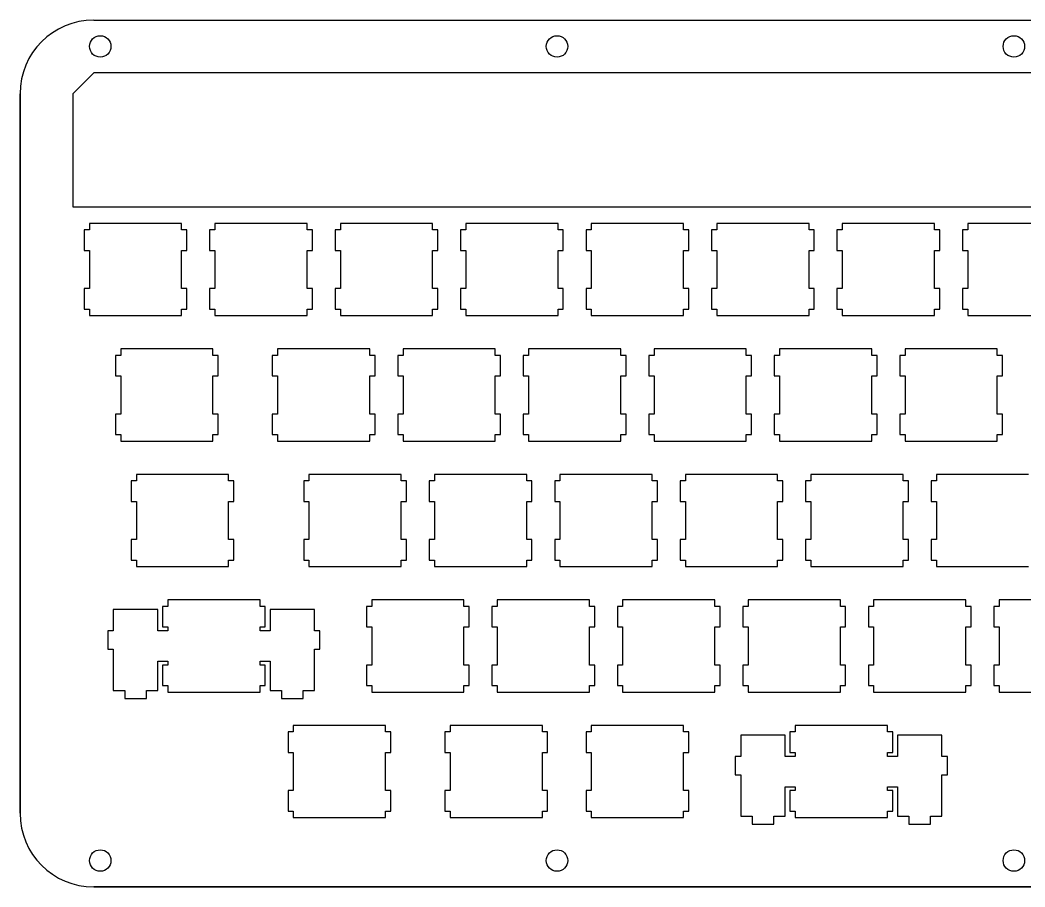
# Model space of a CAD drawing. Header units: millimetres. Extents: x 36 to 338, y -346 to -215.
# Drawn here: x 36.4 to 189, y -346.5 to -214.9 of the extents above; entities that cross this region are included whole.
import ezdxf

# ---------------------------------------------------------------- set-up
doc = ezdxf.new("R2010")
doc.units = ezdxf.units.MM
doc.header["$MEASUREMENT"] = 0

msp = doc.modelspace()

# ---------------------------------------------------------------- linework, layer by layer
at = {"linetype": 'Continuous'}
for p, q in [((47.62, -214.89), (203.27, -214.89)), ((44.45, -226.07), (47.62, -222.89)), ((47.62, -222.89), (44.45, -226.07)), ((203.27, -222.89), (47.62, -222.89)), ((36.45, -226.07), (36.45, -335.29)), ((36.45, -335.29), (36.45, -226.07)), ((47.62, -346.46), (327.02, -346.46)), ((327.02, -346.46), (47.62, -346.46))]:
    msp.add_line(p, q, dxfattribs=at)
msp.add_line((44.45, -226.07), (44.45, -243.23))
at = {"color": 0}
for p, q in [((44.45, -243.23), (330.2, -243.23)), ((46.97, -246.75), (46.17, -246.75)), ((46.17, -246.75), (46.17, -249.85)), ((46.97, -245.75), (46.97, -246.75)), ((60.97, -245.75), (46.97, -245.75)), ((60.97, -246.75), (60.97, -245.75)), ((61.77, -246.75), (60.97, -246.75)), ((61.77, -249.85), (61.77, -246.75)), ((66.02, -246.75), (65.22, -246.75)), ((65.22, -246.75), (65.22, -249.85)), ((66.02, -245.75), (66.02, -246.75)), ((80.02, -245.75), (66.02, -245.75)), ((80.02, -246.75), (80.02, -245.75)), ((80.82, -246.75), (80.02, -246.75)), ((80.82, -249.85), (80.82, -246.75)), ((85.07, -246.75), (84.27, -246.75)), ((84.27, -246.75), (84.27, -249.85)), ((85.07, -245.75), (85.07, -246.75)), ((99.07, -245.75), (85.07, -245.75)), ((99.07, -246.75), (99.07, -245.75)), ((99.87, -246.75), (99.07, -246.75)), ((99.87, -249.85), (99.87, -246.75)), ((104.12, -246.75), (103.32, -246.75)), ((103.32, -246.75), (103.32, -249.85)), ((104.12, -245.75), (104.12, -246.75)), ((118.12, -245.75), (104.12, -245.75)), ((118.12, -246.75), (118.12, -245.75)), ((118.92, -246.75), (118.12, -246.75)), ((118.92, -249.85), (118.92, -246.75)), ((123.17, -246.75), (122.37, -246.75)), ((122.37, -246.75), (122.37, -249.85)), ((123.17, -245.75), (123.17, -246.75)), ((137.17, -245.75), (123.17, -245.75)), ((137.17, -246.75), (137.17, -245.75)), ((137.97, -246.75), (137.17, -246.75)), ((137.97, -249.85), (137.97, -246.75)), ((142.22, -246.75), (141.42, -246.75)), ((141.42, -246.75), (141.42, -249.85)), ((142.22, -245.75), (142.22, -246.75)), ((156.22, -245.75), (142.22, -245.75)), ((156.22, -246.75), (156.22, -245.75)), ((157.02, -246.75), (156.22, -246.75)), ((157.02, -249.85), (157.02, -246.75)), ((161.27, -246.75), (160.47, -246.75)), ((160.47, -246.75), (160.47, -249.85)), ((161.27, -245.75), (161.27, -246.75)), ((175.27, -245.75), (161.27, -245.75)), ((175.27, -246.75), (175.27, -245.75)), ((176.07, -246.75), (175.27, -246.75)), ((176.07, -249.85), (176.07, -246.75)), ((180.32, -246.75), (179.52, -246.75)), ((179.52, -246.75), (179.52, -249.85)), ((180.32, -245.75), (180.32, -246.75)), ((194.32, -245.75), (180.32, -245.75)), ((46.17, -249.85), (46.97, -249.85)), ((46.97, -249.85), (46.97, -255.65)), ((60.97, -255.65), (60.97, -249.85)), ((60.97, -249.85), (61.77, -249.85)), ((65.22, -249.85), (66.02, -249.85)), ((66.02, -249.85), (66.02, -255.65)), ((80.02, -255.65), (80.02, -249.85)), ((80.02, -249.85), (80.82, -249.85)), ((84.27, -249.85), (85.07, -249.85)), ((85.07, -249.85), (85.07, -255.65)), ((99.07, -255.65), (99.07, -249.85)), ((99.07, -249.85), (99.87, -249.85)), ((103.32, -249.85), (104.12, -249.85)), ((104.12, -249.85), (104.12, -255.65)), ((118.12, -255.65), (118.12, -249.85)), ((118.12, -249.85), (118.92, -249.85)), ((122.37, -249.85), (123.17, -249.85)), ((123.17, -249.85), (123.17, -255.65)), ((137.17, -255.65), (137.17, -249.85)), ((137.17, -249.85), (137.97, -249.85)), ((141.42, -249.85), (142.22, -249.85)), ((142.22, -249.85), (142.22, -255.65)), ((156.22, -255.65), (156.22, -249.85)), ((156.22, -249.85), (157.02, -249.85)), ((160.47, -249.85), (161.27, -249.85)), ((161.27, -249.85), (161.27, -255.65)), ((175.27, -255.65), (175.27, -249.85)), ((175.27, -249.85), (176.07, -249.85)), ((179.52, -249.85), (180.32, -249.85)), ((180.32, -249.85), (180.32, -255.65)), ((46.97, -255.65), (46.17, -255.65)), ((46.17, -255.65), (46.17, -258.75)), ((61.77, -255.65), (60.97, -255.65)), ((61.77, -258.75), (61.77, -255.65)), ((66.02, -255.65), (65.22, -255.65)), ((65.22, -255.65), (65.22, -258.75)), ((80.82, -255.65), (80.02, -255.65)), ((80.82, -258.75), (80.82, -255.65)), ((85.07, -255.65), (84.27, -255.65)), ((84.27, -255.65), (84.27, -258.75)), ((99.87, -255.65), (99.07, -255.65)), ((99.87, -258.75), (99.87, -255.65)), ((104.12, -255.65), (103.32, -255.65)), ((103.32, -255.65), (103.32, -258.75)), ((118.92, -255.65), (118.12, -255.65)), ((118.92, -258.75), (118.92, -255.65)), ((123.17, -255.65), (122.37, -255.65)), ((122.37, -255.65), (122.37, -258.75)), ((137.97, -255.65), (137.17, -255.65)), ((137.97, -258.75), (137.97, -255.65)), ((142.22, -255.65), (141.42, -255.65)), ((141.42, -255.65), (141.42, -258.75)), ((157.02, -255.65), (156.22, -255.65)), ((157.02, -258.75), (157.02, -255.65)), ((161.27, -255.65), (160.47, -255.65)), ((160.47, -255.65), (160.47, -258.75)), ((176.07, -255.65), (175.27, -255.65)), ((176.07, -258.75), (176.07, -255.65)), ((180.32, -255.65), (179.52, -255.65)), ((179.52, -255.65), (179.52, -258.75)), ((46.17, -258.75), (46.97, -258.75)), ((46.97, -258.75), (46.97, -259.75)), ((60.97, -259.75), (60.97, -258.75)), ((60.97, -258.75), (61.77, -258.75)), ((65.22, -258.75), (66.02, -258.75)), ((66.02, -258.75), (66.02, -259.75)), ((80.02, -259.75), (80.02, -258.75)), ((80.02, -258.75), (80.82, -258.75)), ((84.27, -258.75), (85.07, -258.75)), ((85.07, -258.75), (85.07, -259.75)), ((99.07, -259.75), (99.07, -258.75)), ((99.07, -258.75), (99.87, -258.75)), ((103.32, -258.75), (104.12, -258.75)), ((104.12, -258.75), (104.12, -259.75)), ((118.12, -259.75), (118.12, -258.75)), ((118.12, -258.75), (118.92, -258.75)), ((122.37, -258.75), (123.17, -258.75)), ((123.17, -258.75), (123.17, -259.75)), ((137.17, -259.75), (137.17, -258.75)), ((137.17, -258.75), (137.97, -258.75)), ((141.42, -258.75), (142.22, -258.75)), ((142.22, -258.75), (142.22, -259.75)), ((156.22, -259.75), (156.22, -258.75)), ((156.22, -258.75), (157.02, -258.75)), ((160.47, -258.75), (161.27, -258.75)), ((161.27, -258.75), (161.27, -259.75)), ((175.27, -259.75), (175.27, -258.75)), ((175.27, -258.75), (176.07, -258.75)), ((179.52, -258.75), (180.32, -258.75)), ((180.32, -258.75), (180.32, -259.75)), ((46.97, -259.75), (60.97, -259.75)), ((66.02, -259.75), (80.02, -259.75)), ((85.07, -259.75), (99.07, -259.75)), ((104.12, -259.75), (118.12, -259.75)), ((123.17, -259.75), (137.17, -259.75)), ((142.22, -259.75), (156.22, -259.75)), ((161.27, -259.75), (175.27, -259.75)), ((180.32, -259.75), (194.32, -259.75)), ((51.73, -264.8), (51.73, -265.8)), ((65.73, -264.8), (51.73, -264.8)), ((65.73, -265.8), (65.73, -264.8)), ((75.55, -264.8), (75.55, -265.8)), ((89.54, -264.8), (75.55, -264.8)), ((89.54, -265.8), (89.54, -264.8)), ((94.6, -264.8), (94.6, -265.8)), ((108.59, -264.8), (94.6, -264.8)), ((108.59, -265.8), (108.59, -264.8)), ((113.65, -264.8), (113.65, -265.8)), ((127.64, -264.8), (113.65, -264.8)), ((127.64, -265.8), (127.64, -264.8)), ((132.7, -264.8), (132.7, -265.8)), ((146.69, -264.8), (132.7, -264.8)), ((146.69, -265.8), (146.69, -264.8)), ((151.75, -264.8), (151.75, -265.8)), ((165.74, -264.8), (151.75, -264.8)), ((165.74, -265.8), (165.74, -264.8)), ((170.8, -264.8), (170.8, -265.8)), ((184.79, -264.8), (170.8, -264.8)), ((184.79, -265.8), (184.79, -264.8)), ((51.73, -265.8), (50.93, -265.8)), ((50.93, -265.8), (50.93, -268.9)), ((66.53, -265.8), (65.73, -265.8)), ((66.53, -268.9), (66.53, -265.8)), ((75.55, -265.8), (74.74, -265.8)), ((74.74, -265.8), (74.74, -268.9)), ((90.35, -265.8), (89.54, -265.8)), ((90.35, -268.9), (90.35, -265.8)), ((94.6, -265.8), (93.79, -265.8)), ((93.79, -265.8), (93.79, -268.9)), ((109.4, -265.8), (108.59, -265.8)), ((109.4, -268.9), (109.4, -265.8)), ((113.65, -265.8), (112.84, -265.8)), ((112.84, -265.8), (112.84, -268.9)), ((128.45, -265.8), (127.64, -265.8)), ((128.45, -268.9), (128.45, -265.8)), ((132.7, -265.8), (131.89, -265.8)), ((131.89, -265.8), (131.89, -268.9)), ((147.5, -265.8), (146.69, -265.8)), ((147.5, -268.9), (147.5, -265.8)), ((151.75, -265.8), (150.94, -265.8)), ((150.94, -265.8), (150.94, -268.9)), ((166.55, -265.8), (165.74, -265.8)), ((166.55, -268.9), (166.55, -265.8)), ((170.8, -265.8), (169.99, -265.8)), ((169.99, -265.8), (169.99, -268.9)), ((185.6, -265.8), (184.79, -265.8)), ((185.6, -268.9), (185.6, -265.8)), ((50.93, -268.9), (51.73, -268.9)), ((51.73, -268.9), (51.73, -274.7)), ((65.73, -274.7), (65.73, -268.9)), ((65.73, -268.9), (66.53, -268.9)), ((74.74, -268.9), (75.55, -268.9)), ((75.55, -268.9), (75.55, -274.7)), ((89.54, -274.7), (89.54, -268.9)), ((89.54, -268.9), (90.35, -268.9)), ((93.79, -268.9), (94.6, -268.9)), ((94.6, -268.9), (94.6, -274.7)), ((108.59, -274.7), (108.59, -268.9)), ((108.59, -268.9), (109.4, -268.9)), ((112.84, -268.9), (113.65, -268.9)), ((113.65, -268.9), (113.65, -274.7)), ((127.64, -274.7), (127.64, -268.9)), ((127.64, -268.9), (128.45, -268.9)), ((131.89, -268.9), (132.7, -268.9)), ((132.7, -268.9), (132.7, -274.7)), ((146.69, -274.7), (146.69, -268.9)), ((146.69, -268.9), (147.5, -268.9)), ((150.94, -268.9), (151.75, -268.9)), ((151.75, -268.9), (151.75, -274.7)), ((165.74, -274.7), (165.74, -268.9)), ((165.74, -268.9), (166.55, -268.9)), ((169.99, -268.9), (170.8, -268.9)), ((170.8, -268.9), (170.8, -274.7)), ((184.79, -274.7), (184.79, -268.9)), ((184.79, -268.9), (185.6, -268.9)), ((51.73, -274.7), (50.93, -274.7)), ((50.93, -274.7), (50.93, -277.8)), ((66.53, -274.7), (65.73, -274.7)), ((66.53, -277.8), (66.53, -274.7)), ((75.55, -274.7), (74.74, -274.7)), ((74.74, -274.7), (74.74, -277.8)), ((90.35, -274.7), (89.54, -274.7)), ((90.35, -277.8), (90.35, -274.7)), ((94.6, -274.7), (93.79, -274.7)), ((93.79, -274.7), (93.79, -277.8)), ((109.4, -274.7), (108.59, -274.7)), ((109.4, -277.8), (109.4, -274.7)), ((113.65, -274.7), (112.84, -274.7)), ((112.84, -274.7), (112.84, -277.8)), ((128.45, -274.7), (127.64, -274.7)), ((128.45, -277.8), (128.45, -274.7)), ((132.7, -274.7), (131.89, -274.7)), ((131.89, -274.7), (131.89, -277.8)), ((147.5, -274.7), (146.69, -274.7)), ((147.5, -277.8), (147.5, -274.7)), ((151.75, -274.7), (150.94, -274.7)), ((150.94, -274.7), (150.94, -277.8)), ((166.55, -274.7), (165.74, -274.7)), ((166.55, -277.8), (166.55, -274.7)), ((170.8, -274.7), (169.99, -274.7)), ((169.99, -274.7), (169.99, -277.8)), ((185.6, -274.7), (184.79, -274.7)), ((185.6, -277.8), (185.6, -274.7)), ((50.93, -277.8), (51.73, -277.8)), ((51.73, -277.8), (51.73, -278.8)), ((51.73, -278.8), (65.73, -278.8)), ((65.73, -278.8), (65.73, -277.8)), ((65.73, -277.8), (66.53, -277.8)), ((74.74, -277.8), (75.55, -277.8)), ((75.55, -277.8), (75.55, -278.8)), ((75.55, -278.8), (89.54, -278.8)), ((89.54, -278.8), (89.54, -277.8)), ((89.54, -277.8), (90.35, -277.8)), ((93.79, -277.8), (94.6, -277.8)), ((94.6, -277.8), (94.6, -278.8)), ((94.6, -278.8), (108.59, -278.8)), ((108.59, -278.8), (108.59, -277.8)), ((108.59, -277.8), (109.4, -277.8)), ((112.84, -277.8), (113.65, -277.8)), ((113.65, -277.8), (113.65, -278.8)), ((113.65, -278.8), (127.64, -278.8)), ((127.64, -278.8), (127.64, -277.8)), ((127.64, -277.8), (128.45, -277.8)), ((131.89, -277.8), (132.7, -277.8)), ((132.7, -277.8), (132.7, -278.8)), ((132.7, -278.8), (146.69, -278.8)), ((146.69, -278.8), (146.69, -277.8)), ((146.69, -277.8), (147.5, -277.8)), ((150.94, -277.8), (151.75, -277.8)), ((151.75, -277.8), (151.75, -278.8)), ((151.75, -278.8), (165.74, -278.8)), ((165.74, -278.8), (165.74, -277.8)), ((165.74, -277.8), (166.55, -277.8)), ((169.99, -277.8), (170.8, -277.8)), ((170.8, -277.8), (170.8, -278.8)), ((170.8, -278.8), (184.79, -278.8)), ((184.79, -278.8), (184.79, -277.8)), ((184.79, -277.8), (185.6, -277.8)), ((54.11, -284.85), (53.31, -284.85)), ((53.31, -284.85), (53.31, -287.95)), ((54.11, -283.85), (54.11, -284.85)), ((68.11, -283.85), (54.11, -283.85)), ((68.11, -284.85), (68.11, -283.85)), ((68.91, -284.85), (68.11, -284.85)), ((68.91, -287.95), (68.91, -284.85)), ((80.31, -284.85), (79.51, -284.85)), ((79.51, -284.85), (79.51, -287.95)), ((80.31, -283.85), (80.31, -284.85)), ((94.31, -283.85), (80.31, -283.85)), ((94.31, -284.85), (94.31, -283.85)), ((95.11, -284.85), (94.31, -284.85)), ((95.11, -287.95), (95.11, -284.85)), ((99.36, -284.85), (98.56, -284.85)), ((98.56, -284.85), (98.56, -287.95)), ((99.36, -283.85), (99.36, -284.85)), ((113.36, -283.85), (99.36, -283.85)), ((113.36, -284.85), (113.36, -283.85)), ((114.16, -284.85), (113.36, -284.85)), ((114.16, -287.95), (114.16, -284.85)), ((118.41, -284.85), (117.61, -284.85)), ((117.61, -284.85), (117.61, -287.95)), ((118.41, -283.85), (118.41, -284.85)), ((132.41, -283.85), (118.41, -283.85)), ((132.41, -284.85), (132.41, -283.85)), ((133.21, -284.85), (132.41, -284.85)), ((133.21, -287.95), (133.21, -284.85)), ((137.46, -284.85), (136.66, -284.85)), ((136.66, -284.85), (136.66, -287.95)), ((137.46, -283.85), (137.46, -284.85)), ((151.46, -283.85), (137.46, -283.85)), ((151.46, -284.85), (151.46, -283.85)), ((152.26, -284.85), (151.46, -284.85)), ((152.26, -287.95), (152.26, -284.85)), ((156.51, -284.85), (155.71, -284.85)), ((155.71, -284.85), (155.71, -287.95)), ((156.51, -283.85), (156.51, -284.85)), ((170.51, -283.85), (156.51, -283.85)), ((170.51, -284.85), (170.51, -283.85)), ((171.31, -284.85), (170.51, -284.85)), ((171.31, -287.95), (171.31, -284.85)), ((175.56, -284.85), (174.76, -284.85)), ((174.76, -284.85), (174.76, -287.95)), ((175.56, -283.85), (175.56, -284.85)), ((189.56, -283.85), (175.56, -283.85)), ((53.31, -287.95), (54.11, -287.95)), ((54.11, -287.95), (54.11, -293.75)), ((68.11, -293.75), (68.11, -287.95)), ((68.11, -287.95), (68.91, -287.95)), ((79.51, -287.95), (80.31, -287.95)), ((80.31, -287.95), (80.31, -293.75)), ((94.31, -293.75), (94.31, -287.95)), ((94.31, -287.95), (95.11, -287.95)), ((98.56, -287.95), (99.36, -287.95)), ((99.36, -287.95), (99.36, -293.75)), ((113.36, -293.75), (113.36, -287.95)), ((113.36, -287.95), (114.16, -287.95)), ((117.61, -287.95), (118.41, -287.95)), ((118.41, -287.95), (118.41, -293.75)), ((132.41, -293.75), (132.41, -287.95)), ((132.41, -287.95), (133.21, -287.95)), ((136.66, -287.95), (137.46, -287.95)), ((137.46, -287.95), (137.46, -293.75)), ((151.46, -293.75), (151.46, -287.95)), ((151.46, -287.95), (152.26, -287.95)), ((155.71, -287.95), (156.51, -287.95)), ((156.51, -287.95), (156.51, -293.75)), ((170.51, -293.75), (170.51, -287.95)), ((170.51, -287.95), (171.31, -287.95)), ((174.76, -287.95), (175.56, -287.95)), ((175.56, -287.95), (175.56, -293.75)), ((54.11, -293.75), (53.31, -293.75)), ((53.31, -293.75), (53.31, -296.85)), ((68.91, -293.75), (68.11, -293.75)), ((68.91, -296.85), (68.91, -293.75)), ((80.31, -293.75), (79.51, -293.75)), ((79.51, -293.75), (79.51, -296.85)), ((95.11, -293.75), (94.31, -293.75)), ((95.11, -296.85), (95.11, -293.75)), ((99.36, -293.75), (98.56, -293.75)), ((98.56, -293.75), (98.56, -296.85)), ((114.16, -293.75), (113.36, -293.75)), ((114.16, -296.85), (114.16, -293.75)), ((118.41, -293.75), (117.61, -293.75)), ((117.61, -293.75), (117.61, -296.85)), ((133.21, -293.75), (132.41, -293.75)), ((133.21, -296.85), (133.21, -293.75)), ((137.46, -293.75), (136.66, -293.75)), ((136.66, -293.75), (136.66, -296.85)), ((152.26, -293.75), (151.46, -293.75)), ((152.26, -296.85), (152.26, -293.75)), ((156.51, -293.75), (155.71, -293.75)), ((155.71, -293.75), (155.71, -296.85)), ((171.31, -293.75), (170.51, -293.75)), ((171.31, -296.85), (171.31, -293.75)), ((175.56, -293.75), (174.76, -293.75)), ((174.76, -293.75), (174.76, -296.85)), ((53.31, -296.85), (54.11, -296.85)), ((54.11, -296.85), (54.11, -297.85)), ((68.11, -297.85), (68.11, -296.85)), ((68.11, -296.85), (68.91, -296.85)), ((79.51, -296.85), (80.31, -296.85)), ((80.31, -296.85), (80.31, -297.85)), ((94.31, -297.85), (94.31, -296.85)), ((94.31, -296.85), (95.11, -296.85)), ((98.56, -296.85), (99.36, -296.85)), ((99.36, -296.85), (99.36, -297.85)), ((113.36, -297.85), (113.36, -296.85)), ((113.36, -296.85), (114.16, -296.85)), ((117.61, -296.85), (118.41, -296.85)), ((118.41, -296.85), (118.41, -297.85)), ((132.41, -297.85), (132.41, -296.85)), ((132.41, -296.85), (133.21, -296.85)), ((136.66, -296.85), (137.46, -296.85)), ((137.46, -296.85), (137.46, -297.85)), ((151.46, -297.85), (151.46, -296.85)), ((151.46, -296.85), (152.26, -296.85)), ((155.71, -296.85), (156.51, -296.85)), ((156.51, -296.85), (156.51, -297.85)), ((170.51, -297.85), (170.51, -296.85)), ((170.51, -296.85), (171.31, -296.85)), ((174.76, -296.85), (175.56, -296.85)), ((175.56, -296.85), (175.56, -297.85)), ((54.11, -297.85), (68.11, -297.85)), ((80.31, -297.85), (94.31, -297.85)), ((99.36, -297.85), (113.36, -297.85)), ((118.41, -297.85), (132.41, -297.85)), ((137.46, -297.85), (151.46, -297.85)), ((156.51, -297.85), (170.51, -297.85)), ((175.56, -297.85), (189.56, -297.85)), ((58.88, -302.9), (58.88, -303.9)), ((72.88, -302.9), (58.88, -302.9)), ((72.88, -303.9), (72.88, -302.9)), ((89.83, -302.9), (89.83, -303.9)), ((103.83, -302.9), (89.83, -302.9)), ((103.83, -303.9), (103.83, -302.9)), ((108.88, -302.9), (108.88, -303.9)), ((122.88, -302.9), (108.88, -302.9)), ((122.88, -303.9), (122.88, -302.9)), ((127.93, -302.9), (127.93, -303.9)), ((141.93, -302.9), (127.93, -302.9)), ((141.93, -303.9), (141.93, -302.9)), ((146.98, -302.9), (146.98, -303.9)), ((160.98, -302.9), (146.98, -302.9)), ((160.98, -303.9), (160.98, -302.9)), ((166.03, -302.9), (166.03, -303.9)), ((180.03, -302.9), (166.03, -302.9)), ((180.03, -303.9), (180.03, -302.9)), ((185.08, -302.9), (185.08, -303.9)), ((199.08, -302.9), (185.08, -302.9)), ((57.35, -304.37), (50.6, -304.37)), ((50.6, -304.37), (50.6, -307.6)), ((57.35, -307.6), (57.35, -304.37)), ((58.88, -303.9), (58.08, -303.9)), ((58.08, -303.9), (58.08, -307)), ((73.68, -303.9), (72.88, -303.9)), ((73.68, -307), (73.68, -303.9)), ((81.15, -304.37), (74.4, -304.37)), ((74.4, -304.37), (74.4, -307.6)), ((81.15, -307.6), (81.15, -304.37)), ((89.83, -303.9), (89.03, -303.9)), ((89.03, -303.9), (89.03, -307)), ((104.63, -303.9), (103.83, -303.9)), ((104.63, -307), (104.63, -303.9)), ((108.88, -303.9), (108.08, -303.9)), ((108.08, -303.9), (108.08, -307)), ((123.68, -303.9), (122.88, -303.9)), ((123.68, -307), (123.68, -303.9)), ((127.93, -303.9), (127.13, -303.9)), ((127.13, -303.9), (127.13, -307)), ((142.73, -303.9), (141.93, -303.9)), ((142.73, -307), (142.73, -303.9)), ((146.98, -303.9), (146.18, -303.9)), ((146.18, -303.9), (146.18, -307)), ((161.78, -303.9), (160.98, -303.9)), ((161.78, -307), (161.78, -303.9)), ((166.03, -303.9), (165.23, -303.9)), ((165.23, -303.9), (165.23, -307)), ((180.83, -303.9), (180.03, -303.9)), ((180.83, -307), (180.83, -303.9)), ((185.08, -303.9), (184.28, -303.9)), ((184.28, -303.9), (184.28, -307)), ((50.6, -307.6), (49.78, -307.6)), ((49.78, -307.6), (49.78, -310.4)), ((58.88, -307.6), (57.35, -307.6)), ((58.08, -307), (58.88, -307)), ((58.88, -307), (58.88, -307.6)), ((72.88, -307.6), (72.88, -307)), ((72.88, -307), (73.68, -307)), ((74.4, -307.6), (72.88, -307.6)), ((81.98, -307.6), (81.15, -307.6)), ((81.98, -310.4), (81.98, -307.6)), ((89.03, -307), (89.83, -307)), ((89.83, -307), (89.83, -312.8)), ((103.83, -312.8), (103.83, -307)), ((103.83, -307), (104.63, -307)), ((108.08, -307), (108.88, -307)), ((108.88, -307), (108.88, -312.8)), ((122.88, -312.8), (122.88, -307)), ((122.88, -307), (123.68, -307)), ((127.13, -307), (127.93, -307)), ((127.93, -307), (127.93, -312.8)), ((141.93, -312.8), (141.93, -307)), ((141.93, -307), (142.73, -307)), ((146.18, -307), (146.98, -307)), ((146.98, -307), (146.98, -312.8)), ((160.98, -312.8), (160.98, -307)), ((160.98, -307), (161.78, -307)), ((165.23, -307), (166.03, -307)), ((166.03, -307), (166.03, -312.8)), ((180.03, -312.8), (180.03, -307)), ((180.03, -307), (180.83, -307)), ((184.28, -307), (185.08, -307)), ((185.08, -307), (185.08, -312.8)), ((49.78, -310.4), (50.6, -310.4)), ((50.6, -310.4), (50.6, -316.67)), ((81.15, -316.67), (81.15, -310.4)), ((81.15, -310.4), (81.98, -310.4)), ((57.35, -316.67), (57.35, -312.2)), ((57.35, -312.2), (58.88, -312.2)), ((58.88, -312.2), (58.88, -312.8)), ((72.88, -312.8), (72.88, -312.2)), ((72.88, -312.2), (74.4, -312.2)), ((74.4, -312.2), (74.4, -316.67)), ((58.88, -312.8), (58.08, -312.8)), ((58.08, -312.8), (58.08, -315.9)), ((73.68, -312.8), (72.88, -312.8)), ((73.68, -315.9), (73.68, -312.8)), ((89.83, -312.8), (89.03, -312.8)), ((89.03, -312.8), (89.03, -315.9)), ((104.63, -312.8), (103.83, -312.8)), ((104.63, -315.9), (104.63, -312.8)), ((108.88, -312.8), (108.08, -312.8)), ((108.08, -312.8), (108.08, -315.9)), ((123.68, -312.8), (122.88, -312.8)), ((123.68, -315.9), (123.68, -312.8)), ((127.93, -312.8), (127.13, -312.8)), ((127.13, -312.8), (127.13, -315.9)), ((142.73, -312.8), (141.93, -312.8)), ((142.73, -315.9), (142.73, -312.8)), ((146.98, -312.8), (146.18, -312.8)), ((146.18, -312.8), (146.18, -315.9)), ((161.78, -312.8), (160.98, -312.8)), ((161.78, -315.9), (161.78, -312.8)), ((166.03, -312.8), (165.23, -312.8)), ((165.23, -312.8), (165.23, -315.9)), ((180.83, -312.8), (180.03, -312.8)), ((180.83, -315.9), (180.83, -312.8)), ((185.08, -312.8), (184.28, -312.8)), ((184.28, -312.8), (184.28, -315.9)), ((50.6, -316.67), (52.33, -316.67)), ((52.33, -316.67), (52.33, -317.87)), ((55.63, -317.87), (55.63, -316.67)), ((55.63, -316.67), (57.35, -316.67)), ((58.08, -315.9), (58.88, -315.9)), ((58.88, -315.9), (58.88, -316.9)), ((58.88, -316.9), (72.88, -316.9)), ((72.88, -316.9), (72.88, -315.9)), ((72.88, -315.9), (73.68, -315.9)), ((74.4, -316.67), (76.13, -316.67)), ((76.13, -316.67), (76.13, -317.87)), ((79.43, -317.87), (79.43, -316.67)), ((79.43, -316.67), (81.15, -316.67)), ((89.03, -315.9), (89.83, -315.9)), ((89.83, -315.9), (89.83, -316.9)), ((89.83, -316.9), (103.83, -316.9)), ((103.83, -316.9), (103.83, -315.9)), ((103.83, -315.9), (104.63, -315.9)), ((108.08, -315.9), (108.88, -315.9)), ((108.88, -315.9), (108.88, -316.9)), ((108.88, -316.9), (122.88, -316.9)), ((122.88, -316.9), (122.88, -315.9)), ((122.88, -315.9), (123.68, -315.9)), ((127.13, -315.9), (127.93, -315.9)), ((127.93, -315.9), (127.93, -316.9)), ((127.93, -316.9), (141.93, -316.9)), ((141.93, -316.9), (141.93, -315.9)), ((141.93, -315.9), (142.73, -315.9)), ((146.18, -315.9), (146.98, -315.9)), ((146.98, -315.9), (146.98, -316.9)), ((146.98, -316.9), (160.98, -316.9)), ((160.98, -316.9), (160.98, -315.9)), ((160.98, -315.9), (161.78, -315.9)), ((165.23, -315.9), (166.03, -315.9)), ((166.03, -315.9), (166.03, -316.9)), ((166.03, -316.9), (180.03, -316.9)), ((180.03, -316.9), (180.03, -315.9)), ((180.03, -315.9), (180.83, -315.9)), ((184.28, -315.9), (185.08, -315.9)), ((185.08, -315.9), (185.08, -316.9)), ((185.08, -316.9), (199.08, -316.9)), ((52.33, -317.87), (55.63, -317.87)), ((76.13, -317.87), (79.43, -317.87)), ((77.93, -322.95), (77.13, -322.95)), ((77.13, -322.95), (77.13, -326.05)), ((77.93, -321.95), (77.93, -322.95)), ((91.93, -321.95), (77.93, -321.95)), ((91.93, -322.95), (91.93, -321.95)), ((92.73, -322.95), (91.93, -322.95)), ((92.73, -326.05), (92.73, -322.95)), ((101.74, -322.95), (100.94, -322.95)), ((100.94, -322.95), (100.94, -326.05)), ((101.74, -321.95), (101.74, -322.95)), ((115.74, -321.95), (101.74, -321.95)), ((115.74, -322.95), (115.74, -321.95)), ((116.54, -322.95), (115.74, -322.95)), ((116.54, -326.05), (116.54, -322.95)), ((123.17, -322.95), (122.37, -322.95)), ((122.37, -322.95), (122.37, -326.05)), ((123.17, -321.95), (123.17, -322.95)), ((137.17, -321.95), (123.17, -321.95)), ((137.17, -322.95), (137.17, -321.95)), ((137.97, -322.95), (137.17, -322.95)), ((137.97, -326.05), (137.97, -322.95)), ((154.13, -322.95), (153.33, -322.95)), ((153.33, -322.95), (153.33, -326.05)), ((154.13, -321.95), (154.13, -322.95)), ((168.13, -321.95), (154.13, -321.95)), ((168.13, -322.95), (168.13, -321.95)), ((168.93, -322.95), (168.13, -322.95)), ((168.93, -326.05), (168.93, -322.95)), ((152.6, -323.42), (145.85, -323.42)), ((145.85, -323.42), (145.85, -326.65)), ((152.6, -326.65), (152.6, -323.42)), ((176.4, -323.42), (169.65, -323.42)), ((169.65, -323.42), (169.65, -326.65)), ((176.4, -326.65), (176.4, -323.42)), ((77.13, -326.05), (77.93, -326.05)), ((77.93, -326.05), (77.93, -331.85)), ((91.93, -331.85), (91.93, -326.05)), ((91.93, -326.05), (92.73, -326.05)), ((100.94, -326.05), (101.74, -326.05)), ((101.74, -326.05), (101.74, -331.85)), ((115.74, -331.85), (115.74, -326.05)), ((115.74, -326.05), (116.54, -326.05)), ((122.37, -326.05), (123.17, -326.05)), ((123.17, -326.05), (123.17, -331.85)), ((137.17, -331.85), (137.17, -326.05)), ((137.17, -326.05), (137.97, -326.05)), ((153.33, -326.05), (154.13, -326.05)), ((154.13, -326.05), (154.13, -326.65)), ((168.13, -326.65), (168.13, -326.05)), ((168.13, -326.05), (168.93, -326.05)), ((145.85, -326.65), (145.03, -326.65)), ((145.03, -326.65), (145.03, -329.45)), ((154.13, -326.65), (152.6, -326.65)), ((169.65, -326.65), (168.13, -326.65)), ((177.23, -326.65), (176.4, -326.65)), ((177.23, -329.45), (177.23, -326.65)), ((145.03, -329.45), (145.85, -329.45)), ((145.85, -329.45), (145.85, -335.72)), ((176.4, -335.72), (176.4, -329.45)), ((176.4, -329.45), (177.23, -329.45)), ((77.93, -331.85), (77.13, -331.85)), ((77.13, -331.85), (77.13, -334.95)), ((92.73, -331.85), (91.93, -331.85)), ((92.73, -334.95), (92.73, -331.85)), ((101.74, -331.85), (100.94, -331.85)), ((100.94, -331.85), (100.94, -334.95)), ((116.54, -331.85), (115.74, -331.85)), ((116.54, -334.95), (116.54, -331.85)), ((123.17, -331.85), (122.37, -331.85)), ((122.37, -331.85), (122.37, -334.95)), ((137.97, -331.85), (137.17, -331.85)), ((137.97, -334.95), (137.97, -331.85)), ((152.6, -335.72), (152.6, -331.25)), ((152.6, -331.25), (154.13, -331.25)), ((154.13, -331.85), (153.33, -331.85)), ((153.33, -331.85), (153.33, -334.95)), ((154.13, -331.25), (154.13, -331.85)), ((168.13, -331.85), (168.13, -331.25)), ((168.13, -331.25), (169.65, -331.25)), ((168.93, -331.85), (168.13, -331.85)), ((168.93, -334.95), (168.93, -331.85)), ((169.65, -331.25), (169.65, -335.72)), ((77.13, -334.95), (77.93, -334.95)), ((77.93, -334.95), (77.93, -335.95)), ((91.93, -335.95), (91.93, -334.95)), ((91.93, -334.95), (92.73, -334.95)), ((100.94, -334.95), (101.74, -334.95)), ((101.74, -334.95), (101.74, -335.95)), ((115.74, -335.95), (115.74, -334.95)), ((115.74, -334.95), (116.54, -334.95)), ((122.37, -334.95), (123.17, -334.95)), ((123.17, -334.95), (123.17, -335.95)), ((137.17, -335.95), (137.17, -334.95)), ((137.17, -334.95), (137.97, -334.95)), ((153.33, -334.95), (154.13, -334.95)), ((154.13, -334.95), (154.13, -335.95)), ((168.13, -335.95), (168.13, -334.95)), ((168.13, -334.95), (168.93, -334.95)), ((77.93, -335.95), (91.93, -335.95)), ((101.74, -335.95), (115.74, -335.95)), ((123.17, -335.95), (137.17, -335.95)), ((145.85, -335.72), (147.58, -335.72)), ((147.58, -335.72), (147.58, -336.92)), ((147.58, -336.92), (150.88, -336.92)), ((150.88, -336.92), (150.88, -335.72)), ((150.88, -335.72), (152.6, -335.72)), ((154.13, -335.95), (168.13, -335.95)), ((169.65, -335.72), (171.38, -335.72)), ((171.38, -335.72), (171.38, -336.92)), ((171.38, -336.92), (174.68, -336.92)), ((174.68, -336.92), (174.68, -335.72)), ((174.68, -335.72), (176.4, -335.72))]:
    msp.add_line(p, q, dxfattribs=at)
for centre in [(48.62, -218.89), (117.97, -218.89), (187.32, -218.89), (187.32, -218.89), (48.62, -342.46), (117.97, -342.46), (187.32, -342.46)]:
    msp.add_circle(centre, 1.63)
at = {"linetype": 'Continuous'}
for centre, start, end in [((47.62, -226.07), 90, 180), ((47.62, -335.29), 180, 270)]:
    msp.add_arc(centre, 11.17, start, end, dxfattribs=at)

doc.saveas('drawing.dxf')
